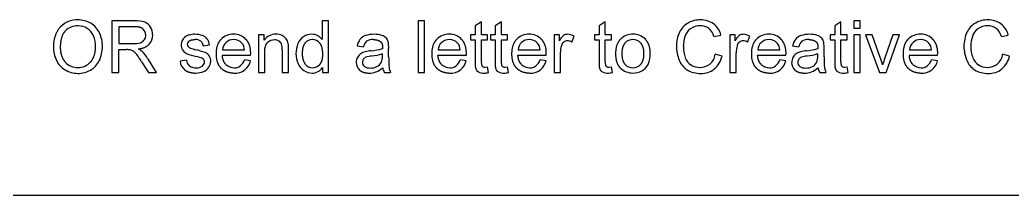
# Model space of a CAD drawing. Extents: x -405 to 419, y -611 to 453.
# Drawn here: x -293.3 to -136.7, y -522.6 to -495 of the extents above; entities that cross this region are included whole.
import ezdxf

# ---------------------------------------------------------------- set-up
doc = ezdxf.new("R2010")
doc.units = 0
doc.header["$MEASUREMENT"] = 0
doc.layers.add('DEFAULT', color=7, linetype='Continuous')

msp = doc.modelspace()

# ---------------------------------------------------------------- linework, layer by layer
at = {"layer": 'DEFAULT', "color": 7}
for p, q in [((-275.16, -495.14), (-278.74, -495.14)), ((-278.74, -495.14), (-278.74, -503.26)), ((-275.11, -496.07), (-277.66, -496.07)), ((-277.66, -496.07), (-277.66, -498.73)), ((-244.57, -495.14), (-245.55, -495.14)), ((-245.55, -495.14), (-245.55, -498.07)), ((-244.57, -503.26), (-244.57, -495.14)), ((-229.4, -495.14), (-230.39, -495.14)), ((-230.39, -495.14), (-230.39, -503.26)), ((-229.4, -503.26), (-229.4, -495.14)), ((-220.44, -495.3), (-221.43, -495.9)), ((-221.43, -495.9), (-221.43, -497.35)), ((-220.44, -497.35), (-220.44, -495.3)), ((-217.29, -495.3), (-218.28, -495.9)), ((-218.28, -495.9), (-218.28, -497.35)), ((-217.29, -497.35), (-217.29, -495.3)), ((-200.89, -495.3), (-201.88, -495.9)), ((-201.88, -495.9), (-201.88, -497.35)), ((-200.89, -497.35), (-200.89, -495.3)), ((-163.72, -495.3), (-164.7, -495.9)), ((-164.7, -495.9), (-164.7, -497.35)), ((-163.72, -497.35), (-163.72, -495.3)), ((-160.71, -495.14), (-161.7, -495.14)), ((-161.7, -495.14), (-161.7, -496.27)), ((-160.71, -496.27), (-160.71, -495.14)), ((-254.71, -497.35), (-255.6, -497.35)), ((-255.6, -497.35), (-255.6, -503.26)), ((-254.71, -498.19), (-254.71, -497.35)), ((-221.43, -497.35), (-222.17, -497.35)), ((-222.17, -497.35), (-222.17, -498.14)), ((-219.46, -497.35), (-220.44, -497.35)), ((-219.46, -498.14), (-219.46, -497.35)), ((-218.28, -497.35), (-219.01, -497.35)), ((-219.01, -497.35), (-219.01, -498.14)), ((-216.31, -497.35), (-217.29, -497.35)), ((-216.31, -498.14), (-216.31, -497.35)), ((-208.13, -497.35), (-208.97, -497.35)), ((-208.97, -497.35), (-208.97, -503.26)), ((-208.13, -498.28), (-208.13, -497.35)), ((-206.17, -498.47), (-205.82, -497.55)), ((-201.88, -497.35), (-202.62, -497.35)), ((-202.62, -497.35), (-202.62, -498.14)), ((-199.91, -497.35), (-200.89, -497.35)), ((-199.91, -498.14), (-199.91, -497.35)), ((-183.76, -497.62), (-182.67, -497.37)), ((-180.41, -497.35), (-181.25, -497.35)), ((-181.25, -497.35), (-181.25, -503.26)), ((-180.41, -498.28), (-180.41, -497.35)), ((-178.44, -498.47), (-178.1, -497.55)), ((-164.7, -497.35), (-165.44, -497.35)), ((-165.44, -497.35), (-165.44, -498.14)), ((-162.73, -497.35), (-163.72, -497.35)), ((-162.73, -498.14), (-162.73, -497.35)), ((-161.7, -496.27), (-160.71, -496.27)), ((-160.71, -497.35), (-161.7, -497.35)), ((-161.7, -497.35), (-161.7, -503.26)), ((-160.71, -503.26), (-160.71, -497.35)), ((-158.78, -497.35), (-159.83, -497.35)), ((-159.83, -497.35), (-157.63, -503.26)), ((-157.52, -500.89), (-158.78, -497.35)), ((-155.51, -497.35), (-156.77, -500.96)), ((-156.58, -503.26), (-154.46, -497.35)), ((-154.46, -497.35), (-155.51, -497.35)), ((-138.41, -497.62), (-137.32, -497.37)), ((-277.66, -498.73), (-275.37, -498.73)), ((-264.32, -499.07), (-263.33, -498.93)), ((-240.04, -499.07), (-239.06, -499.22)), ((-236.05, -499.26), (-236.06, -499.52)), ((-222.17, -498.14), (-221.43, -498.14)), ((-221.43, -498.14), (-221.43, -501.55)), ((-220.44, -501.6), (-220.44, -498.14)), ((-220.44, -498.14), (-219.46, -498.14)), ((-219.01, -498.14), (-218.28, -498.14)), ((-218.28, -498.14), (-218.28, -501.55)), ((-217.29, -501.6), (-217.29, -498.14)), ((-217.29, -498.14), (-216.31, -498.14)), ((-202.62, -498.14), (-201.88, -498.14)), ((-201.88, -498.14), (-201.88, -501.55)), ((-200.89, -501.6), (-200.89, -498.14)), ((-200.89, -498.14), (-199.91, -498.14)), ((-171.35, -499.07), (-170.36, -499.22)), ((-167.36, -499.26), (-167.37, -499.52)), ((-165.44, -498.14), (-164.7, -498.14)), ((-164.7, -498.14), (-164.7, -501.55)), ((-163.72, -501.6), (-163.72, -498.14)), ((-163.72, -498.14), (-162.73, -498.14)), ((-277.66, -503.26), (-277.66, -499.67)), ((-277.66, -499.67), (-276.43, -499.67)), ((-261.31, -500.55), (-256.84, -500.55)), ((-261.26, -499.71), (-257.82, -499.71)), ((-256.84, -500.55), (-256.83, -500.29)), ((-254.62, -503.26), (-254.62, -500.07)), ((-251.86, -499.7), (-251.86, -503.26)), ((-250.87, -503.26), (-250.87, -499.65)), ((-236.06, -500.67), (-236.05, -500.31)), ((-235.07, -500.78), (-235.07, -499.47)), ((-227.29, -500.55), (-222.81, -500.55)), ((-227.24, -499.71), (-223.79, -499.71)), ((-222.81, -500.55), (-222.81, -500.29)), ((-214.68, -500.55), (-210.21, -500.55)), ((-214.63, -499.71), (-211.18, -499.71)), ((-210.21, -500.55), (-210.2, -500.29)), ((-207.98, -503.26), (-207.98, -500.19)), ((-182.48, -500.68), (-183.56, -500.41)), ((-180.26, -503.26), (-180.26, -500.19)), ((-176.86, -500.55), (-172.39, -500.55)), ((-176.82, -499.71), (-173.37, -499.71)), ((-172.39, -500.55), (-172.38, -500.29)), ((-167.37, -500.67), (-167.36, -500.31)), ((-166.38, -500.78), (-166.38, -499.47)), ((-152.93, -500.55), (-148.46, -500.55)), ((-152.88, -499.71), (-149.44, -499.71)), ((-148.46, -500.55), (-148.45, -500.29)), ((-137.13, -500.68), (-138.21, -500.41)), ((-274.04, -501.57), (-272.97, -503.26)), ((-271.7, -503.26), (-273.08, -501.05)), ((-266.97, -501.34), (-267.96, -501.49)), ((-256.86, -501.44), (-257.83, -501.29)), ((-245.51, -502.46), (-245.51, -503.26)), ((-222.84, -501.44), (-223.8, -501.29)), ((-219.89, -502.42), (-219.46, -502.39)), ((-219.31, -503.27), (-219.46, -502.39)), ((-216.74, -502.42), (-216.31, -502.39)), ((-216.16, -503.27), (-216.31, -502.39)), ((-210.23, -501.44), (-211.2, -501.29)), ((-200.34, -502.42), (-199.91, -502.39)), ((-199.76, -503.27), (-199.91, -502.39)), ((-172.41, -501.44), (-173.38, -501.29)), ((-163.16, -502.42), (-162.73, -502.39)), ((-162.58, -503.27), (-162.73, -502.39)), ((-148.48, -501.44), (-149.45, -501.29)), ((-278.74, -503.26), (-277.66, -503.26)), ((-272.97, -503.26), (-271.7, -503.26)), ((-255.6, -503.26), (-254.62, -503.26)), ((-251.86, -503.26), (-250.87, -503.26)), ((-245.51, -503.26), (-244.57, -503.26)), ((-235.76, -503.26), (-234.77, -503.26)), ((-230.39, -503.26), (-229.4, -503.26)), ((-208.97, -503.26), (-207.98, -503.26)), ((-181.25, -503.26), (-180.26, -503.26)), ((-167.07, -503.26), (-166.08, -503.26)), ((-161.7, -503.26), (-160.71, -503.26)), ((-157.63, -503.26), (-156.58, -503.26)), ((-325.34, -522.58), (336.89, -522.58))]:
    msp.add_line(p, q, dxfattribs=at)
for centre, radius, start, end in [((-284.21, -498.64), 3.66, 87.9762, 136.6823), ((-284.08, -498.77), 2.85, 89.8766, 133.5059), ((-284.24, -499.64), 4.66, 62.1035, 88.0119), ((-284.12, -498.88), 2.96, 59.5978, 89.1256), ((-283.84, -498.53), 3.49, 25.4523, 59.3168), ((-275.16, -501.34), 6.21, 74.726, 90), ((-274.18, -497.02), 1.79, 29.9052, 68.3787), ((-274.81, -497.38), 2.51, 0.6324, 29.9052), ((-186.26, -498.33), 3.25, 118.6041, 154.1895), ((-185.91, -498.92), 3.93, 89.2537, 118.9672), ((-186, -498.5), 2.58, 87.9445, 124.3331), ((-185.83, -498.07), 2.15, 54.2333, 92.178), ((-185.9, -498.75), 3.76, 56.5073, 89.406), ((-185.56, -498), 2.96, 12.4622, 54.003), ((-140.91, -498.33), 3.25, 118.6041, 154.1895), ((-140.56, -498.92), 3.93, 89.2537, 118.9672), ((-140.65, -498.5), 2.58, 87.9445, 124.3331), ((-140.48, -498.07), 2.15, 54.2333, 92.178), ((-140.55, -498.75), 3.76, 56.5073, 89.406), ((-140.21, -498), 2.96, 12.4622, 54.003), ((-283.97, -498.48), 2.53, 23.3194, 57.9751), ((-285.34, -499.09), 4.03, 358.3904, 23.601), ((-285.05, -499.11), 4.83, 358.8192, 25.5536), ((-274.61, -497.36), 1.23, 359.3659, 48.6724), ((-274.81, -497.34), 1.43, 328.0193, 358.5374), ((-274.55, -497.33), 2.26, 318.9554, 359.42), ((-266.2, -498.98), 1.62, 125.4662, 151.7917), ((-266.06, -499.19), 1.88, 103.9971, 125.3316), ((-265.6, -500.82), 3.57, 90.8985, 104.8289), ((-265.68, -501.15), 3.9, 71.4541, 89.5859), ((-265.06, -499.13), 1.78, 39.208, 69.9173), ((-259.63, -499.86), 2.61, 87.7521, 136.5714), ((-259.44, -499.81), 2.56, 43.4742, 91.9756), ((-252.96, -499.36), 2.11, 87.2845, 146.2068), ((-252.83, -499.66), 2.41, 67.033, 90.6453), ((-252.55, -499), 1.69, 38.6312, 67.033), ((-247.19, -499.61), 2.38, 123.7468, 158.1111), ((-247.23, -499.58), 2.33, 88.8915, 123.1799), ((-247.21, -499.47), 2.22, 63.8331, 89.3382), ((-247.16, -499.23), 1.98, 35.7261, 62.1226), ((-238.12, -499.3), 1.93, 107.8039, 139.9189), ((-237.38, -501.61), 4.36, 89.8285, 107.8039), ((-237.46, -502.25), 5, 74.604, 88.9459), ((-236.65, -499.01), 1.66, 42.813, 71.707), ((-225.6, -499.86), 2.61, 87.7521, 136.5714), ((-225.41, -499.81), 2.56, 43.4742, 91.9756), ((-213, -499.86), 2.61, 87.7521, 136.5714), ((-212.81, -499.81), 2.56, 43.4742, 91.9756), ((-205.93, -499.32), 2.44, 130.0046, 154.7373), ((-206.86, -498.37), 1.12, 89.68, 124.8136), ((-206.86, -499.25), 1.99, 58.4405, 89.68), ((-196.62, -499.91), 2.66, 88.0574, 130.9181), ((-196.44, -499.87), 2.62, 44.2284, 92.022), ((-184.12, -499.18), 5.55, 155.9605, 179.5693), ((-183.25, -499.2), 5.34, 162.2947, 179.2952), ((-186.21, -498.2), 2.21, 124.3331, 163.6165), ((-186.18, -498.24), 2.51, 14.5088, 49.8763), ((-178.2, -499.32), 2.44, 130.0046, 154.7373), ((-179.13, -498.37), 1.12, 89.68, 124.8136), ((-179.14, -499.25), 1.99, 58.4405, 89.68), ((-175.18, -499.86), 2.61, 87.7521, 136.5714), ((-174.99, -499.81), 2.56, 43.4742, 91.9756), ((-169.43, -499.3), 1.93, 107.8039, 139.9189), ((-168.69, -501.61), 4.36, 89.8285, 107.8039), ((-168.76, -502.25), 5, 74.604, 88.9459), ((-167.96, -499.01), 1.66, 42.813, 71.707), ((-151.25, -499.86), 2.61, 87.7521, 136.5714), ((-151.06, -499.81), 2.56, 43.4742, 91.9756), ((-138.77, -499.18), 5.55, 155.9605, 179.5693), ((-137.9, -499.2), 5.34, 162.2947, 179.2952), ((-140.86, -498.2), 2.21, 124.3331, 163.6165), ((-140.83, -498.24), 2.51, 14.5088, 49.8763), ((-283.14, -499.28), 4.81, 180.3515, 205.3396), ((-285.84, -499.11), 5.62, 335.7302, 359.01), ((-275.19, -495.68), 3.05, 266.5823, 288.4055), ((-274.61, -497.42), 1.22, 288.2871, 326.3503), ((-266.19, -498.96), 1.62, 152.7606, 179.4816), ((-266.4, -498.97), 1.41, 178.8506, 212.5732), ((-266.19, -498.85), 0.641, 123.3875, 178.3514), ((-266.33, -498.84), 0.501, 178.3514, 220.3792), ((-266.08, -498.66), 0.809, 219.0843, 251.8191), ((-265.49, -499.43), 1.34, 53.5106, 93.632), ((-265.41, -499.19), 1.1, 5.8143, 49.2704), ((-265.48, -499.2), 2.17, 7.1582, 33.4616), ((-259.58, -499.77), 1.68, 132.5531, 178.0881), ((-259.58, -499.77), 1.68, 87.5152, 132.5531), ((-259.45, -499.75), 1.66, 41.7904, 91.911), ((-259.63, -499.78), 1.82, 1.9824, 38.5511), ((-253.03, -499.93), 1.79, 91.3493, 129.2112), ((-253.05, -499.46), 1.32, 59.8033, 91.0567), ((-252.86, -499.14), 0.95, 21.1259, 59.8033), ((-255.49, -499.7), 3.63, 360, 14.4655), ((-252.51, -498.91), 1.6, 8.2267, 37.0598), ((-254.58, -499.37), 3.72, 355.7385, 10.722), ((-244.76, -500.41), 4.93, 160.0329, 178.8737), ((-247.09, -499.62), 1.53, 90.8263, 139.4361), ((-247.13, -499.66), 1.57, 40.1881, 89.213), ((-237.65, -499.51), 2.42, 143.3297, 169.7508), ((-237.56, -499.49), 1.52, 130.7415, 169.7849), ((-237.63, -499.88), 1.8, 85.7241, 120.8615), ((-236.67, -498.86), 1.58, 10.8946, 38.3814), ((-240.6, -499.32), 5.54, 358.4155, 7.869), ((-225.56, -499.77), 1.68, 132.5531, 178.0881), ((-225.55, -499.77), 1.68, 87.5152, 132.5531), ((-225.43, -499.75), 1.66, 41.7904, 91.911), ((-225.61, -499.78), 1.82, 1.9824, 38.5511), ((-212.95, -499.77), 1.68, 132.5531, 178.0881), ((-212.95, -499.77), 1.68, 87.5152, 132.5531), ((-212.82, -499.75), 1.66, 41.7904, 91.911), ((-213, -499.78), 1.82, 1.9824, 38.5511), ((-203.71, -500.2), 4.28, 164.0511, 179.8056), ((-206.8, -499.31), 1.06, 128.197, 164.236), ((-206.89, -499.2), 0.91, 89.3984, 128.3448), ((-206.9, -499.88), 1.59, 62.5871, 89.3984), ((-196.55, -499.76), 1.67, 89.5466, 137.8781), ((-196.57, -499.86), 1.77, 43.3854, 88.6831), ((-183.53, -499.06), 6.14, 180.7102, 201.5832), ((-183, -499.12), 5.58, 180.0991, 198.9839), ((-175.98, -500.2), 4.28, 164.0511, 179.8056), ((-179.08, -499.31), 1.06, 128.197, 164.236), ((-179.17, -499.2), 0.91, 89.3984, 128.3448), ((-179.18, -499.88), 1.59, 62.5871, 89.3984), ((-175.13, -499.77), 1.68, 132.5531, 178.0881), ((-175.13, -499.77), 1.68, 87.5152, 132.5531), ((-175, -499.75), 1.66, 41.7904, 91.911), ((-175.19, -499.78), 1.82, 1.9824, 38.5511), ((-168.96, -499.51), 2.42, 143.3297, 169.7508), ((-168.87, -499.49), 1.52, 130.7415, 169.7849), ((-168.94, -499.88), 1.8, 85.7241, 120.8615), ((-167.98, -498.86), 1.58, 10.8946, 38.3814), ((-171.91, -499.32), 5.54, 358.4155, 7.869), ((-151.2, -499.77), 1.68, 132.5531, 178.0881), ((-151.2, -499.77), 1.68, 87.5152, 132.5531), ((-151.07, -499.75), 1.66, 41.7904, 91.911), ((-151.26, -499.78), 1.82, 1.9824, 38.5511), ((-138.18, -499.06), 6.14, 180.7102, 201.5832), ((-137.65, -499.12), 5.58, 180.0991, 198.9839), ((-276.33, -502.92), 3.25, 81.1235, 91.5941), ((-276.08, -500.94), 1.26, 54.45, 78.6392), ((-276.98, -502.09), 2.72, 37.0088, 53.1546), ((-288.54, -510.71), 17.14, 32.2324, 36.7696), ((-275.71, -501.94), 2.63, 47.85, 64.1137), ((-278.72, -504.72), 6.72, 33.0419, 44.7497), ((-266.42, -499.02), 1.36, 211.0738, 247.7068), ((-264.01, -493.67), 7.23, 246.1378, 258.6695), ((-263.76, -492.07), 7.8, 250.7073, 257.3212), ((-268.8, -512.68), 13.42, 69.1254, 75.6258), ((-266.33, -505.23), 4.56, 65.2729, 78.6695), ((-264.51, -501.42), 1.38, 33.587, 68.7705), ((-264.46, -501.41), 1.33, 356.0538, 34.8686), ((-246.01, -500.38), 3.68, 178.8504, 204.2711), ((-238.34, -501.74), 1.85, 153.1882, 178.4089), ((-238.53, -501.71), 1.67, 124.2557, 150.9623), ((-238.16, -502.28), 2.34, 104.3996, 123.8809), ((-238.34, -501.69), 0.874, 110.6622, 145.1698), ((-237.51, -504.65), 4.81, 94.0566, 104.8841), ((-237.57, -503.69), 3.02, 93.4116, 111.0674), ((-238.94, -489.24), 10.67, 275.8486, 285.6635), ((-238.5, -493.15), 7.56, 275.7367, 288.9073), ((-238.31, -500.79), 2.26, 337.605, 3.0771), ((-209.39, -500.78), 25.68, 180, 183.9056), ((-198.63, -500.22), 4.83, 338.4383, 0), ((-185.89, -500.13), 2.35, 309.0396, 353.1767), ((-186.04, -499.92), 3.64, 310.0563, 348.0066), ((-169.64, -501.74), 1.85, 153.1882, 178.4089), ((-169.84, -501.71), 1.67, 124.2557, 150.9623), ((-169.47, -502.28), 2.34, 104.3996, 123.8809), ((-169.65, -501.69), 0.874, 110.6622, 145.1698), ((-168.82, -504.65), 4.81, 94.0566, 104.8841), ((-168.88, -503.69), 3.02, 93.4116, 111.0674), ((-170.25, -489.24), 10.67, 275.8486, 285.6635), ((-169.81, -493.15), 7.56, 275.7367, 288.9073), ((-169.62, -500.79), 2.26, 337.605, 3.0771), ((-140.7, -500.78), 25.68, 180, 183.9056), ((-173.6, -506.61), 17.07, 15.4014, 19.593), ((-140.54, -500.13), 2.35, 309.0396, 353.1767), ((-140.69, -499.92), 3.64, 310.0563, 348.0066), ((-284.28, -499.82), 3.55, 205.2542, 238.6382), ((-284.16, -499.87), 2.61, 222.5473, 271.4097), ((-284.04, -499.82), 2.65, 268.8015, 317.3003), ((-283.79, -499.91), 3.43, 299.1485, 333.7539), ((-265.94, -501.3), 2.03, 185.3524, 231.5081), ((-265.66, -501.21), 1.32, 185.5675, 229.7133), ((-265.56, -500.89), 1.63, 234.2706, 273.4854), ((-265.34, -500.96), 1.57, 265.556, 304.5561), ((-264.88, -501.62), 0.763, 304.5561, 0.8343), ((-264.7, -501.6), 0.577, 359.0855, 61.8604), ((-264.97, -501.39), 1.87, 292.6572, 325.9477), ((-265.02, -501.44), 1.88, 327.8718, 357.9526), ((-259.5, -500.75), 1.77, 225.4952, 271.4759), ((-259.4, -500.9), 1.63, 268.356, 304.9972), ((-259.69, -500.7), 1.95, 308.5572, 342.5036), ((-259.33, -500.85), 2.54, 307.9186, 346.6329), ((-247.05, -500.85), 2.54, 204.2909, 236.563), ((-247.05, -501.01), 1.51, 219.4529, 269.5151), ((-247.08, -501.53), 1.83, 267.5545, 329.3813), ((-247.1, -500.95), 1.57, 271.2489, 318.2989), ((-238.61, -501.71), 1.58, 179.0111, 228.057), ((-238.34, -501.67), 0.86, 146.3777, 179.2704), ((-238.45, -501.7), 0.757, 177.0396, 234.214), ((-238.07, -501.17), 1.4, 234.214, 274.0031), ((-237.95, -500.26), 2.31, 269.4019, 296.7023), ((-237.61, -500.93), 1.56, 296.7023, 332.7151), ((-225.47, -500.75), 1.77, 225.4952, 271.4759), ((-225.38, -500.9), 1.63, 268.356, 304.9972), ((-225.66, -500.7), 1.95, 308.5572, 342.5036), ((-225.31, -500.85), 2.54, 307.9186, 346.6329), ((-218.65, -501.71), 1.8, 176.4529, 194.2167), ((-220.01, -501.99), 0.415, 202.6693, 238.8668), ((-219.92, -501.79), 0.637, 242.1482, 273.3385), ((-215.5, -501.71), 1.8, 176.4529, 194.2167), ((-216.86, -501.99), 0.415, 202.6693, 238.8668), ((-216.77, -501.79), 0.637, 242.1482, 273.3385), ((-212.87, -500.75), 1.77, 225.4952, 271.4759), ((-212.77, -500.9), 1.63, 268.356, 304.9972), ((-213.05, -500.7), 1.95, 308.5572, 342.5036), ((-212.7, -500.85), 2.54, 307.9186, 346.6329), ((-199.1, -501.71), 1.8, 176.4529, 194.2167), ((-200.46, -501.99), 0.415, 202.6693, 238.8668), ((-200.38, -501.79), 0.637, 242.1482, 273.3385), ((-196.5, -500.74), 1.78, 223.5351, 268.834), ((-196.53, -500.85), 1.67, 269.8908, 318.1555), ((-196.27, -500.9), 2.39, 298.5097, 332.688), ((-186.22, -500.17), 3.22, 200.9037, 236.9507), ((-186.14, -500.15), 2.29, 200.2714, 238.3095), ((-185.98, -499.86), 2.61, 238.6356, 270.5853), ((-185.96, -499.9), 2.57, 270.2944, 307.0909), ((-175.05, -500.75), 1.77, 225.4952, 271.4759), ((-174.96, -500.9), 1.63, 268.356, 304.9972), ((-175.24, -500.7), 1.95, 308.5572, 342.5036), ((-174.89, -500.85), 2.54, 307.9186, 346.6329), ((-169.92, -501.71), 1.58, 179.0111, 228.057), ((-169.65, -501.67), 0.86, 146.3777, 179.2704), ((-169.76, -501.7), 0.757, 177.0396, 234.214), ((-169.38, -501.17), 1.4, 234.214, 274.0031), ((-169.26, -500.26), 2.31, 269.4019, 296.7023), ((-168.92, -500.93), 1.56, 296.7023, 332.7151), ((-161.92, -501.71), 1.8, 176.4529, 194.2167), ((-163.28, -501.99), 0.415, 202.6693, 238.8668), ((-163.2, -501.79), 0.637, 242.1482, 273.3385), ((-140.27, -506.99), 17.58, 159.9195, 163.7762), ((-151.12, -500.75), 1.77, 225.4952, 271.4759), ((-151.03, -500.9), 1.63, 268.356, 304.9972), ((-151.31, -500.7), 1.95, 308.5572, 342.5036), ((-150.95, -500.85), 2.54, 307.9186, 346.6329), ((-140.87, -500.17), 3.22, 200.9037, 236.9507), ((-140.78, -500.15), 2.29, 200.2714, 238.3095), ((-140.63, -499.86), 2.61, 238.6356, 270.5853), ((-140.61, -499.9), 2.57, 270.2944, 307.0909), ((-284.06, -499.29), 4.12, 239.8929, 269.6681), ((-284.07, -499.4), 4.01, 269.7169, 298.994), ((-265.45, -500.22), 3.13, 269.5876, 292.5754), ((-259.26, -500.94), 2.43, 265.1414, 307.9186), ((-247.04, -500.59), 2.77, 239.3499, 267.5545), ((-238.07, -500.62), 2.74, 267.895, 291.5015), ((-238.38, -499.83), 3.59, 291.5015, 311.4367), ((-234.15, -502.31), 1.87, 186.3945, 210.4754), ((-232.6, -502.15), 2.44, 188.9477, 206.992), ((-225.24, -500.94), 2.43, 265.1414, 307.9186), ((-220.5, -502.41), 0.863, 201.6066, 243.489), ((-220.08, -501.4), 1.96, 245.7392, 270.8384), ((-220.11, -499.75), 3.61, 270.8384, 282.8007), ((-217.35, -502.41), 0.863, 201.6066, 243.489), ((-216.93, -501.4), 1.96, 245.7392, 270.8384), ((-216.96, -499.75), 3.61, 270.8384, 282.8007), ((-212.63, -500.94), 2.43, 265.1414, 307.9186), ((-200.96, -502.41), 0.863, 201.6066, 243.489), ((-200.54, -501.4), 1.96, 245.7392, 270.8384), ((-200.56, -499.75), 3.61, 270.8384, 282.8007), ((-196.51, -500.41), 2.95, 227.1598, 269.5177), ((-196.53, -500.41), 2.95, 269.96, 298.5097), ((-185.89, -499.04), 4.37, 241.3162, 270.5482), ((-185.63, -500.41), 3.01, 265.9562, 310.0563), ((-174.82, -500.94), 2.43, 265.1414, 307.9186), ((-169.38, -500.62), 2.74, 267.895, 291.5015), ((-169.69, -499.83), 3.59, 291.5015, 311.4367), ((-165.46, -502.31), 1.87, 186.3945, 210.4754), ((-163.91, -502.15), 2.44, 188.9477, 206.992), ((-163.78, -502.41), 0.863, 201.6066, 243.489), ((-163.36, -501.4), 1.96, 245.7392, 270.8384), ((-163.38, -499.75), 3.61, 270.8384, 282.8007), ((-150.89, -500.94), 2.43, 265.1414, 307.9186), ((-140.54, -499.04), 4.37, 241.3162, 270.5482), ((-140.28, -500.41), 3.01, 265.9562, 310.0563)]:
    msp.add_arc(centre, radius, start, end, dxfattribs=at)
for points in [[(-286.87, -496.13), (-287.95, -497.28), (-287.95, -499.31)], [(-273.79, -496.44), (-274.21, -496.07), (-275.11, -496.07)], [(-286.04, -496.71), (-286.87, -497.49), (-286.87, -499.32)], [(-286.87, -499.32), (-286.86, -500.78), (-286.08, -501.63)], [(-282.09, -501.62), (-281.34, -500.77), (-281.3, -499.2)], [(-274.56, -499.57), (-273.4, -499.41), (-272.85, -498.81)], [(-266.54, -498.31), (-266.25, -498.09), (-265.58, -498.09)], [(-261.53, -498.07), (-262.3, -498.88), (-262.3, -500.35)], [(-256.83, -500.29), (-256.83, -498.84), (-257.58, -498.05)], [(-254.62, -500.07), (-254.61, -498.95), (-254.16, -498.54)], [(-248.25, -498.62), (-248.71, -499.16), (-248.71, -500.31)], [(-245.46, -500.39), (-245.47, -499.22), (-245.93, -498.65)], [(-237.49, -498.09), (-236.73, -498.09), (-236.34, -498.42)], [(-236.34, -498.42), (-236.04, -498.67), (-236.05, -499.26)], [(-227.5, -498.07), (-228.27, -498.88), (-228.27, -500.35)], [(-222.81, -500.29), (-222.81, -498.84), (-223.56, -498.05)], [(-214.9, -498.07), (-215.67, -498.88), (-215.67, -500.35)], [(-210.2, -500.29), (-210.2, -498.84), (-210.95, -498.05)], [(-198.37, -497.9), (-199.27, -498.68), (-199.27, -500.31)], [(-197.79, -498.64), (-198.28, -499.19), (-198.28, -500.3)], [(-194.79, -500.27), (-194.8, -499.21), (-195.29, -498.64)], [(-193.8, -500.22), (-193.8, -498.83), (-194.57, -498.04)], [(-177.08, -498.07), (-177.85, -498.88), (-177.85, -500.35)], [(-172.38, -500.29), (-172.38, -498.84), (-173.14, -498.05)], [(-168.8, -498.09), (-168.04, -498.09), (-167.65, -498.42)], [(-167.65, -498.42), (-167.35, -498.67), (-167.36, -499.26)], [(-153.15, -498.07), (-153.92, -498.88), (-153.92, -500.35)], [(-148.45, -500.29), (-148.45, -498.84), (-149.21, -498.05)], [(-262.3, -500.35), (-262.3, -501.78), (-261.53, -502.57)], [(-260.74, -502.01), (-261.25, -501.51), (-261.31, -500.55)], [(-248.71, -500.31), (-248.68, -501.4), (-248.22, -501.97)], [(-245.93, -502), (-245.46, -501.47), (-245.46, -500.39)], [(-228.27, -500.35), (-228.27, -501.78), (-227.51, -502.57)], [(-226.71, -502.01), (-227.23, -501.51), (-227.29, -500.55)], [(-215.67, -500.35), (-215.67, -501.78), (-214.9, -502.57)], [(-214.11, -502.01), (-214.62, -501.51), (-214.68, -500.55)], [(-199.27, -500.31), (-199.28, -501.79), (-198.51, -502.57)], [(-198.28, -500.3), (-198.28, -501.41), (-197.79, -501.97)], [(-195.29, -501.97), (-194.79, -501.41), (-194.79, -500.27)], [(-177.85, -500.35), (-177.85, -501.78), (-177.09, -502.57)], [(-176.29, -502.01), (-176.81, -501.51), (-176.86, -500.55)], [(-153.92, -500.35), (-153.92, -501.78), (-153.16, -502.57)], [(-152.36, -502.01), (-152.88, -501.51), (-152.93, -500.55)], [(-221.43, -501.55), (-221.43, -502.45), (-221.31, -502.73)], [(-218.28, -501.55), (-218.28, -502.45), (-218.15, -502.73)], [(-201.88, -501.55), (-201.88, -502.45), (-201.76, -502.73)], [(-164.7, -501.55), (-164.7, -502.45), (-164.58, -502.73)], [(-267.2, -502.89), (-266.61, -503.34), (-265.48, -503.36)], [(-261.53, -502.57), (-260.77, -503.3), (-259.47, -503.36)], [(-239.66, -502.89), (-239.14, -503.35), (-238.17, -503.36)], [(-227.51, -502.57), (-226.74, -503.3), (-225.44, -503.36)], [(-214.9, -502.57), (-214.14, -503.3), (-212.84, -503.36)], [(-177.09, -502.57), (-176.32, -503.3), (-175.02, -503.36)], [(-170.97, -502.89), (-170.45, -503.35), (-169.48, -503.36)], [(-153.16, -502.57), (-152.39, -503.3), (-151.09, -503.36)]]:
    msp.add_open_spline(points, degree=2, dxfattribs=at)

doc.saveas('drawing.dxf')
